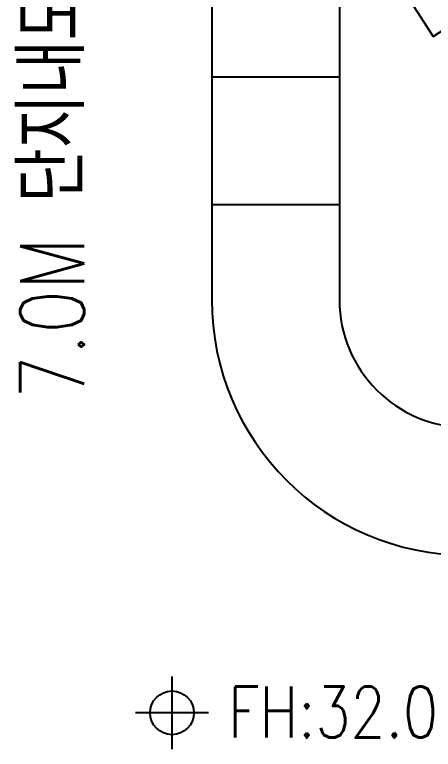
# Model space of a CAD drawing. Header units: millimetres. Extents: x 1145859089 to 1147511753, y -1047484727 to -1047247487.
# Drawn here: x 1146976145 to 1146985988, y -1047320966 to -1047303698 of the extents above; entities that cross this region are included whole.
import ezdxf
from ezdxf.xclip import XClip

# ---------------------------------------------------------------- set-up
doc = ezdxf.new("R2010")
doc.units = ezdxf.units.MM
doc.header["$LTSCALE"] = 100
doc.header["$MEASUREMENT"] = 0
doc.header["$XCLIPFRAME"] = 2
doc.layers.get('0').update_dxf_attribs({"linetype": 'CONTINUOUS'})
for name, color, linetype in [('XREF', 135, 'CONTINUOUS'), ('단지배치도$0$S240910', 33, 'CONTINUOUS'), ('단지배치도$0$W240910', 135, 'CONTINUOUS')]:
    doc.layers.add(name, color=color, linetype=linetype)
doc.styles.add('단지배치도$0$WS1', font='romans.shx', dxfattribs={"width": 0.8, "bigfont": 'whgtxt.shx'})

# ---------------------------------------------------------------- blocks, each defined once
blk = doc.blocks.new('단지배치도$0$zw$9902')
at = {"layer": '단지배치도$0$W240910'}
for p, q in [((51040, 75390, 0), (51040, 60970, 0)), ((54040, 74381, 0), (54040, 60970, 0)), ((54070, 70515), (56249, 67160)), ((56249, 67160), (59603, 69339)), ((54040, 66201), (51040, 66201)), ((54040, 63201), (51040, 63201)), ((50104, 52118), (50104, 50404)), ((50962, 51261), (49247, 51261))]:
    blk.add_line(p, q, dxfattribs=at)
blk.add_circle((50104, 51261), 514, dxfattribs=at)
for radius in [6000, 3000]:
    blk.add_arc((57040, 60970, 0), radius, 180, 270, dxfattribs=at)
at = {"layer": '단지배치도$0$S240910', "style": '단지배치도$0$WS1', "width": 0.8}
blk.add_text('7.0M 단지내도로', height=1500, rotation=90, dxfattribs=at).set_placement((48038, 58633))
blk.add_text('FH:32.00', height=1200, dxfattribs=at).set_placement((51422, 50679))
blk = doc.blocks.new('단지배치도')
blk.add_blockref('단지배치도$0$zw$9902', (141034, 142437))

msp = doc.modelspace()

# ---------------------------------------------------------------- block references
at = {"layer": 'XREF'}
ref = msp.add_blockref('단지배치도', (1146788705.034274, -1047513806.462535), dxfattribs=at)
XClip(ref).set_block_clipping_path([(72982.4064819524, 34919.7593965298), (360382.4067475507, 255319.7593436697)])

doc.saveas('drawing.dxf')
